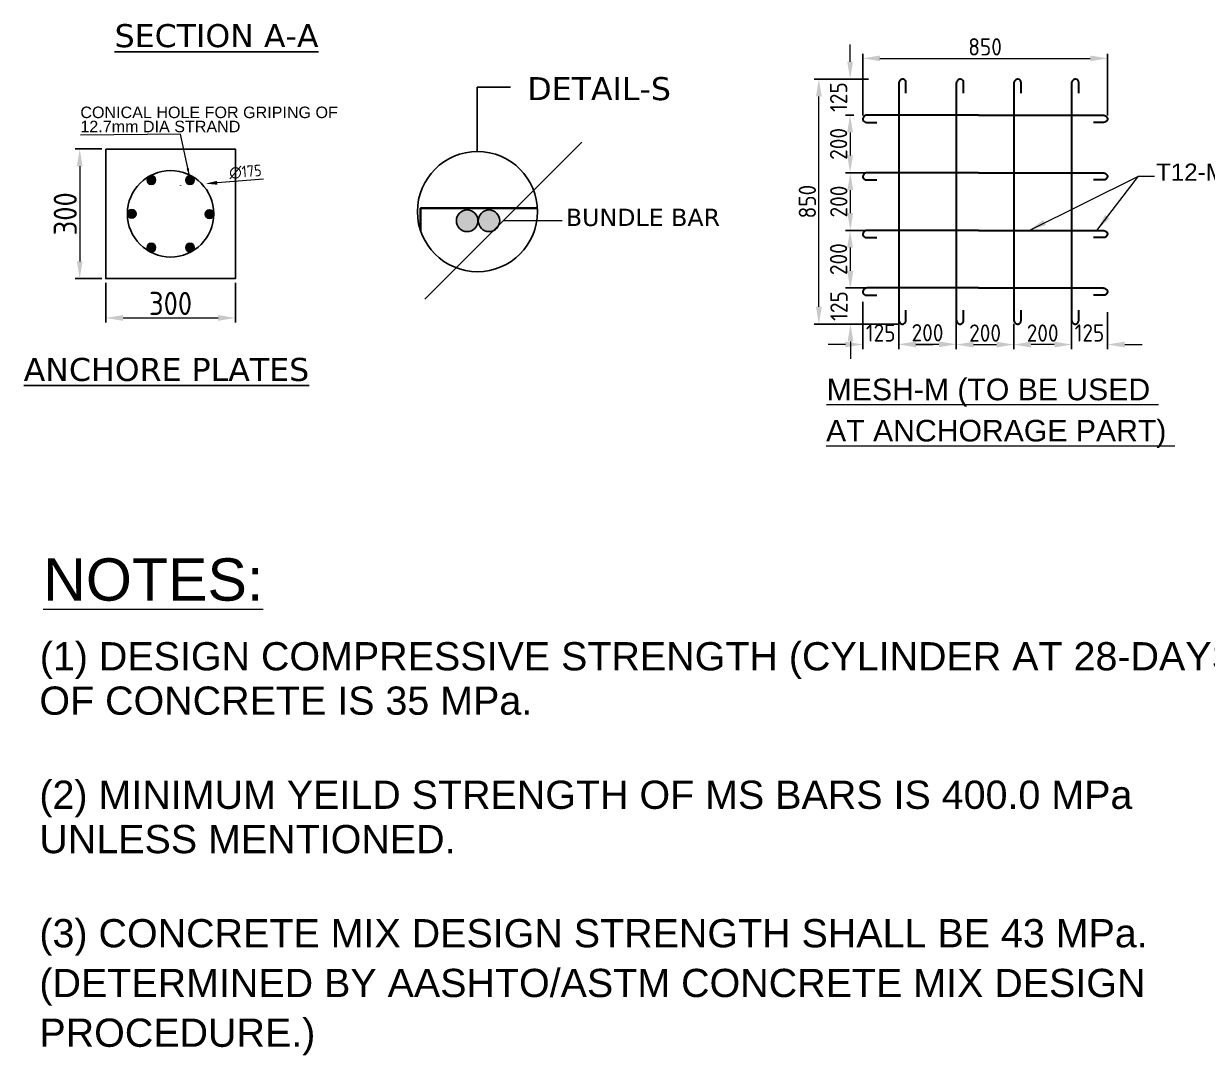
# Model space of a CAD drawing. Header units: millimetres. Extents: x 1231188 to 3899118, y -5478610 to -489530.
# Drawn here: x 2614072 to 2618182, y -3259636 to -3256055 of the extents above; entities that cross this region are included whole.
import ezdxf

# ---------------------------------------------------------------- set-up
doc = ezdxf.new("R2010")
doc.units = ezdxf.units.MM
doc.header["$LTSCALE"] = 25
doc.header["$MEASUREMENT"] = 0
doc.header["$PDMODE"] = 3
doc.layers.get('0').update_dxf_attribs({"lineweight": 13})
doc.layers.get('Defpoints').update_dxf_attribs({"color": 230, "lineweight": 9})
doc.layers.add('CS_Drawing', color=7, linetype='Continuous')
for name, color, linetype, lineweight in [('DIM', 8, 'Continuous', 13), ('Rein', 1, 'Continuous', 30), ('text', 7, 'Continuous', 18), ('TITLE', 6, 'Continuous', 9)]:
    doc.layers.add(name, color=color, linetype=linetype, lineweight=lineweight)
doc.styles.add('ARIAL', font='arial.ttf', dxfattribs={"height": 400})
doc.styles.add('Dim_60', font='isocp3.shx')
doc.styles.add('swis lt cn bt', font='verdana.ttf')
doc.dimstyles.new('Dim_120', dxfattribs={"dimtxt": 240, "dimasz": 60, "dimexe": 100, "dimexo": 150, "dimgap": 50, "dimtad": 1, "dimdec": 0, "dimzin": 4, "dimdsep": 46, "dimtxsty": 'Dim_60', "dimblk": 'DOT', "dimcen": 0.09, "dimclrd": 5, "dimclre": 5, "dimclrt": 2, "dimazin": 0, "dimtfac": 1, "dimtdec": 0, "dimtofl": 0, "dimtmove": 1, "dimatfit": 3, "dimfxl": 1, "dimtolj": 1, "dimtzin": 0, "dimlwd": -1, "dimarcsym": 0})
doc.dimstyles.new('meter', dxfattribs={"dimtxt": 150, "dimasz": 5, "dimexe": 3, "dimexo": 4, "dimgap": 1, "dimtad": 1, "dimdec": 0, "dimzin": 0, "dimdsep": 46, "dimtxsty": 'swis lt cn bt', "dimblk": 'OBLIQUE', "dimcen": 3, "dimdle": 3, "dimclrd": 8, "dimclre": 8, "dimclrt": 7, "dimadec": 0, "dimazin": 0, "dimtfac": 1, "dimtdec": 0, "dimtofl": 0, "dimtmove": 1, "dimatfit": 2, "dimldrblk": 'OBLIQUE', "dimfxl": 1, "dimtolj": 1, "dimtzin": 0, "dimlwd": 9, "dimlwe": 9, "dimarcsym": 0})

# ---------------------------------------------------------------- blocks, each defined once
blk = doc.blocks.new('*D539')
at = {"layer": 'Defpoints', "color": 0, "lineweight": -2, "ltscale": 100, "transparency": 16777216}
for p in [(2616832.9, -3256247), (2617019.8, -3256247), (2617019.8, -3257097.4)]:
    blk.add_point(p, dxfattribs=at)
at = {"layer": 'DIM', "color": 5, "lineweight": -2, "ltscale": 100, "transparency": 16777216}
for p, q in [((2617005.8, -3256247), (2616816.9, -3256247)), ((2617005.8, -3257097.4), (2616816.9, -3257097.4))]:
    blk.add_line(p, q, dxfattribs=at)
at = {"layer": 'DIM', "color": 5, "ltscale": 100, "transparency": 16777216}
blk.add_line((2616832.9, -3257037.4), (2616832.9, -3256307), dxfattribs=at)
at = {"layer": 'DIM', "color": 5, "lineweight": -2, "ltscale": 100, "transparency": 16777216}
for points in [[(2616822.9, -3256307), (2616842.9, -3256307), (2616832.9, -3256247)], [(2616822.9, -3257037.4), (2616842.9, -3257037.4), (2616832.9, -3257097.4)]]:
    blk.add_solid(points, dxfattribs=at)
at = {"layer": 'DIM', "color": 2, "ltscale": 100, "transparency": 16777216, "insert": (2616792.9, -3256672.2), "char_height": 60, "attachment_point": 5, "rotation": 90, "style": 'Dim_60'}
blk.add_mtext('\\A1;850', dxfattribs=at)
blk = doc.blocks.new('*D540')
at = {"layer": 'Defpoints', "color": 0, "lineweight": -2, "ltscale": 100, "transparency": 16777216}
for p in [(2616985.1, -3257006.2), (2617110.2, -3257081.9), (2617110.2, -3257168.1)]:
    blk.add_point(p, dxfattribs=at)
at = {"layer": 'DIM', "color": 5, "lineweight": -2, "ltscale": 100, "transparency": 16777216}
for p, q in [((2616985.1, -3257020.2), (2616985.1, -3257184.1)), ((2617110.2, -3257095.9), (2617110.2, -3257184.1))]:
    blk.add_line(p, q, dxfattribs=at)
at = {"layer": 'DIM', "color": 5, "ltscale": 100, "transparency": 16777216}
for p, q in [((2616925.1, -3257168.1), (2616865.1, -3257168.1)), ((2617170.2, -3257168.1), (2617230.2, -3257168.1))]:
    blk.add_line(p, q, dxfattribs=at)
at = {"layer": 'DIM', "color": 5, "lineweight": -2, "ltscale": 100, "transparency": 16777216}
for points in [[(2616925.1, -3257158.1), (2616925.1, -3257178.1), (2616985.1, -3257168.1)], [(2617170.2, -3257158.1), (2617170.2, -3257178.1), (2617110.2, -3257168.1)]]:
    blk.add_solid(points, dxfattribs=at)
at = {"layer": 'DIM', "color": 2, "ltscale": 100, "transparency": 16777216, "insert": (2617047.7, -3257128.1), "char_height": 60, "attachment_point": 5, "style": 'Dim_60'}
blk.add_mtext('\\A1;125', dxfattribs=at)
blk = doc.blocks.new('*D541')
at = {"layer": 'Defpoints', "color": 0, "lineweight": -2, "ltscale": 100, "transparency": 16777216}
for p in [(2617110.2, -3257067.9), (2617310.1, -3257067.9), (2617310.1, -3257167.4)]:
    blk.add_point(p, dxfattribs=at)
at = {"layer": 'DIM', "color": 5, "lineweight": -2, "ltscale": 100, "transparency": 16777216}
for p, q in [((2617110.2, -3257081.9), (2617110.2, -3257183.4)), ((2617310.1, -3257081.9), (2617310.1, -3257183.4))]:
    blk.add_line(p, q, dxfattribs=at)
at = {"layer": 'DIM', "color": 5, "ltscale": 100, "transparency": 16777216}
blk.add_line((2617170.2, -3257167.4), (2617250.1, -3257167.4), dxfattribs=at)
at = {"layer": 'DIM', "color": 5, "lineweight": -2, "ltscale": 100, "transparency": 16777216}
for points in [[(2617170.2, -3257157.4), (2617170.2, -3257177.4), (2617110.2, -3257167.4)], [(2617250.1, -3257157.4), (2617250.1, -3257177.4), (2617310.1, -3257167.4)]]:
    blk.add_solid(points, dxfattribs=at)
at = {"layer": 'DIM', "color": 2, "ltscale": 100, "transparency": 16777216, "insert": (2617210.2, -3257127.4), "char_height": 60, "attachment_point": 5, "style": 'Dim_60'}
blk.add_mtext('\\A1;200', dxfattribs=at)
blk = doc.blocks.new('*D542')
at = {"layer": 'Defpoints', "color": 0, "lineweight": -2, "ltscale": 100, "transparency": 16777216}
for p in [(2617310.1, -3257067.9), (2617510.1, -3257082.4), (2617510.1, -3257168.5)]:
    blk.add_point(p, dxfattribs=at)
at = {"layer": 'DIM', "color": 5, "lineweight": -2, "ltscale": 100, "transparency": 16777216}
for p, q in [((2617310.1, -3257081.9), (2617310.1, -3257184.5)), ((2617510.1, -3257096.4), (2617510.1, -3257184.5))]:
    blk.add_line(p, q, dxfattribs=at)
at = {"layer": 'DIM', "color": 5, "ltscale": 100, "transparency": 16777216}
blk.add_line((2617370.1, -3257168.5), (2617450.1, -3257168.5), dxfattribs=at)
at = {"layer": 'DIM', "color": 5, "lineweight": -2, "ltscale": 100, "transparency": 16777216}
for points in [[(2617370.1, -3257158.5), (2617370.1, -3257178.5), (2617310.1, -3257168.5)], [(2617450.1, -3257158.5), (2617450.1, -3257178.5), (2617510.1, -3257168.5)]]:
    blk.add_solid(points, dxfattribs=at)
at = {"layer": 'DIM', "color": 2, "ltscale": 100, "transparency": 16777216, "insert": (2617410.1, -3257128.5), "char_height": 60, "attachment_point": 5, "style": 'Dim_60'}
blk.add_mtext('\\A1;200', dxfattribs=at)
blk = doc.blocks.new('*D543')
at = {"layer": 'Defpoints', "color": 0, "lineweight": -2, "ltscale": 100, "transparency": 16777216}
for p in [(2617510.1, -3257082.4), (2617710.1, -3257081.9), (2617510.1, -3257168.5)]:
    blk.add_point(p, dxfattribs=at)
at = {"layer": 'DIM', "color": 5, "lineweight": -2, "ltscale": 100, "transparency": 16777216}
for p, q in [((2617510.1, -3257096.4), (2617510.1, -3257184.5)), ((2617710.1, -3257095.9), (2617710.1, -3257184.5))]:
    blk.add_line(p, q, dxfattribs=at)
at = {"layer": 'DIM', "color": 5, "ltscale": 100, "transparency": 16777216}
blk.add_line((2617650.1, -3257168.5), (2617570.1, -3257168.5), dxfattribs=at)
at = {"layer": 'DIM', "color": 5, "lineweight": -2, "ltscale": 100, "transparency": 16777216}
for points in [[(2617570.1, -3257158.5), (2617570.1, -3257178.5), (2617510.1, -3257168.5)], [(2617650.1, -3257158.5), (2617650.1, -3257178.5), (2617710.1, -3257168.5)]]:
    blk.add_solid(points, dxfattribs=at)
at = {"layer": 'DIM', "color": 2, "ltscale": 100, "transparency": 16777216, "insert": (2617610.1, -3257128.5), "char_height": 60, "attachment_point": 5, "style": 'Dim_60'}
blk.add_mtext('\\A1;200', dxfattribs=at)
blk = doc.blocks.new('*D544')
at = {"layer": 'Defpoints', "color": 0, "lineweight": -2, "ltscale": 100, "transparency": 16777216}
for p in [(2616941.4, -3256247), (2616966.8, -3256247), (2616967.8, -3256372)]:
    blk.add_point(p, dxfattribs=at)
at = {"layer": 'DIM', "color": 5, "ltscale": 100, "transparency": 16777216}
for p, q in [((2616941.4, -3256187), (2616941.4, -3256127)), ((2616941.4, -3256432), (2616941.4, -3256492))]:
    blk.add_line(p, q, dxfattribs=at)
at = {"layer": 'DIM', "color": 5, "lineweight": -2, "ltscale": 100, "transparency": 16777216}
for p, q in [((2616952.8, -3256247), (2616925.4, -3256247)), ((2616953.8, -3256372), (2616925.4, -3256372))]:
    blk.add_line(p, q, dxfattribs=at)
for points in [[(2616931.4, -3256187), (2616951.4, -3256187), (2616941.4, -3256247)], [(2616931.4, -3256432), (2616951.4, -3256432), (2616941.4, -3256372)]]:
    blk.add_solid(points, dxfattribs=at)
at = {"layer": 'DIM', "color": 2, "ltscale": 100, "transparency": 16777216, "insert": (2616901.4, -3256309.5), "char_height": 60, "attachment_point": 5, "rotation": 90, "style": 'Dim_60'}
blk.add_mtext('\\A1;125', dxfattribs=at)
blk = doc.blocks.new('*D545')
at = {"layer": 'Defpoints', "color": 0, "lineweight": -2, "ltscale": 100, "transparency": 16777216}
for p in [(2617835.1, -3256175), (2616985.1, -3256387), (2617835.1, -3256387)]:
    blk.add_point(p, dxfattribs=at)
at = {"layer": 'DIM', "color": 5, "lineweight": -2, "ltscale": 100, "transparency": 16777216}
for p, q in [((2616985.1, -3256373), (2616985.1, -3256159)), ((2617835.1, -3256373), (2617835.1, -3256159))]:
    blk.add_line(p, q, dxfattribs=at)
at = {"layer": 'DIM', "color": 5, "ltscale": 100, "transparency": 16777216}
blk.add_line((2617045.1, -3256175), (2617775.1, -3256175), dxfattribs=at)
at = {"layer": 'DIM', "color": 5, "lineweight": -2, "ltscale": 100, "transparency": 16777216}
for points in [[(2617045.1, -3256165), (2617045.1, -3256185), (2616985.1, -3256175)], [(2617775.1, -3256165), (2617775.1, -3256185), (2617835.1, -3256175)]]:
    blk.add_solid(points, dxfattribs=at)
at = {"layer": 'DIM', "color": 2, "ltscale": 100, "transparency": 16777216, "insert": (2617410.1, -3256135), "char_height": 60, "attachment_point": 5, "style": 'Dim_60'}
blk.add_mtext('\\A1;850', dxfattribs=at)
blk = doc.blocks.new('*D546')
at = {"layer": 'Defpoints', "color": 0, "lineweight": -2, "ltscale": 100, "transparency": 16777216}
for p in [(2617710.1, -3257042.3), (2617835.1, -3257041.6), (2617710.1, -3257168.2)]:
    blk.add_point(p, dxfattribs=at)
at = {"layer": 'DIM', "color": 5, "lineweight": -2, "ltscale": 100, "transparency": 16777216}
for p, q in [((2617710.1, -3257056.3), (2617710.1, -3257184.2)), ((2617835.1, -3257055.6), (2617835.1, -3257184.2))]:
    blk.add_line(p, q, dxfattribs=at)
at = {"layer": 'DIM', "color": 5, "ltscale": 100, "transparency": 16777216}
for p, q in [((2617650.1, -3257168.2), (2617590.1, -3257168.2)), ((2617895.1, -3257168.2), (2617955.1, -3257168.2))]:
    blk.add_line(p, q, dxfattribs=at)
at = {"layer": 'DIM', "color": 5, "lineweight": -2, "ltscale": 100, "transparency": 16777216}
for points in [[(2617650.1, -3257158.2), (2617650.1, -3257178.2), (2617710.1, -3257168.2)], [(2617895.1, -3257158.2), (2617895.1, -3257178.2), (2617835.1, -3257168.2)]]:
    blk.add_solid(points, dxfattribs=at)
at = {"layer": 'DIM', "color": 2, "ltscale": 100, "transparency": 16777216, "insert": (2617772.6, -3257128.1), "char_height": 60, "attachment_point": 5, "style": 'Dim_60'}
blk.add_mtext('\\A1;125', dxfattribs=at)
blk = doc.blocks.new('*D547')
at = {"layer": 'Defpoints', "color": 0, "lineweight": -2, "ltscale": 100, "transparency": 16777216}
for p in [(2616967.8, -3256372), (2616941.4, -3256572), (2616977.3, -3256572)]:
    blk.add_point(p, dxfattribs=at)
at = {"layer": 'DIM', "color": 5, "lineweight": -2, "ltscale": 100, "transparency": 16777216}
for p, q in [((2616953.8, -3256372), (2616925.4, -3256372)), ((2616963.3, -3256572), (2616925.4, -3256572))]:
    blk.add_line(p, q, dxfattribs=at)
at = {"layer": 'DIM', "color": 5, "ltscale": 100, "transparency": 16777216}
blk.add_line((2616941.4, -3256432), (2616941.4, -3256512), dxfattribs=at)
at = {"layer": 'DIM', "color": 5, "lineweight": -2, "ltscale": 100, "transparency": 16777216}
for points in [[(2616931.4, -3256432), (2616951.4, -3256432), (2616941.4, -3256372)], [(2616931.4, -3256512), (2616951.4, -3256512), (2616941.4, -3256572)]]:
    blk.add_solid(points, dxfattribs=at)
at = {"layer": 'DIM', "color": 2, "ltscale": 100, "transparency": 16777216, "insert": (2616901.4, -3256472), "char_height": 60, "attachment_point": 5, "rotation": 90, "style": 'Dim_60'}
blk.add_mtext('\\A1;200', dxfattribs=at)
blk = doc.blocks.new('*D548')
at = {"layer": 'Defpoints', "color": 0, "lineweight": -2, "ltscale": 100, "transparency": 16777216}
for p in [(2617066.6, -3256572), (2616942.1, -3256772), (2617066.6, -3256772)]:
    blk.add_point(p, dxfattribs=at)
at = {"layer": 'DIM', "color": 5, "lineweight": -2, "ltscale": 100, "transparency": 16777216}
for p, q in [((2617052.6, -3256572), (2616926.1, -3256572)), ((2617052.6, -3256772), (2616926.1, -3256772))]:
    blk.add_line(p, q, dxfattribs=at)
at = {"layer": 'DIM', "color": 5, "ltscale": 100, "transparency": 16777216}
blk.add_line((2616942.1, -3256632), (2616942.1, -3256712), dxfattribs=at)
at = {"layer": 'DIM', "color": 5, "lineweight": -2, "ltscale": 100, "transparency": 16777216}
for points in [[(2616932.1, -3256632), (2616952.1, -3256632), (2616942.1, -3256572)], [(2616932.1, -3256712), (2616952.1, -3256712), (2616942.1, -3256772)]]:
    blk.add_solid(points, dxfattribs=at)
at = {"layer": 'DIM', "color": 2, "ltscale": 100, "transparency": 16777216, "insert": (2616902.1, -3256672), "char_height": 60, "attachment_point": 5, "rotation": 90, "style": 'Dim_60'}
blk.add_mtext('\\A1;200', dxfattribs=at)
blk = doc.blocks.new('*D549')
at = {"layer": 'Defpoints', "color": 0, "lineweight": -2, "ltscale": 100, "transparency": 16777216}
for p in [(2617052.6, -3256772), (2616941.3, -3256972), (2617075.2, -3256972)]:
    blk.add_point(p, dxfattribs=at)
at = {"layer": 'DIM', "color": 5, "lineweight": -2, "ltscale": 100, "transparency": 16777216}
for p, q in [((2617038.6, -3256772), (2616925.3, -3256772)), ((2617061.2, -3256972), (2616925.3, -3256972))]:
    blk.add_line(p, q, dxfattribs=at)
at = {"layer": 'DIM', "color": 5, "ltscale": 100, "transparency": 16777216}
blk.add_line((2616941.3, -3256832), (2616941.3, -3256912), dxfattribs=at)
at = {"layer": 'DIM', "color": 5, "lineweight": -2, "ltscale": 100, "transparency": 16777216}
for points in [[(2616931.3, -3256832), (2616951.3, -3256832), (2616941.3, -3256772)], [(2616931.3, -3256912), (2616951.3, -3256912), (2616941.3, -3256972)]]:
    blk.add_solid(points, dxfattribs=at)
at = {"layer": 'DIM', "color": 2, "ltscale": 100, "transparency": 16777216, "insert": (2616901.3, -3256872), "char_height": 60, "attachment_point": 5, "rotation": 90, "style": 'Dim_60'}
blk.add_mtext('\\A1;200', dxfattribs=at)
blk = doc.blocks.new('*D550')
at = {"layer": 'Defpoints', "color": 0, "lineweight": -2, "ltscale": 100, "transparency": 16777216}
for p in [(2617075.2, -3256972), (2616942.8, -3257097.4), (2617125.2, -3257097.4)]:
    blk.add_point(p, dxfattribs=at)
at = {"layer": 'DIM', "color": 5, "ltscale": 100, "transparency": 16777216}
for p, q in [((2616942.8, -3256912), (2616942.8, -3256852)), ((2616942.8, -3257157.4), (2616942.8, -3257217.4))]:
    blk.add_line(p, q, dxfattribs=at)
at = {"layer": 'DIM', "color": 5, "lineweight": -2, "ltscale": 100, "transparency": 16777216}
for p, q in [((2617061.2, -3256972), (2616926.8, -3256972)), ((2617111.2, -3257097.4), (2616926.8, -3257097.4))]:
    blk.add_line(p, q, dxfattribs=at)
for points in [[(2616932.8, -3256912), (2616952.8, -3256912), (2616942.8, -3256972)], [(2616932.8, -3257157.4), (2616952.8, -3257157.4), (2616942.8, -3257097.4)]]:
    blk.add_solid(points, dxfattribs=at)
at = {"layer": 'DIM', "color": 2, "ltscale": 100, "transparency": 16777216, "insert": (2616902.8, -3257034.7), "char_height": 60, "attachment_point": 5, "rotation": 90, "style": 'Dim_60'}
blk.add_mtext('\\A1;125', dxfattribs=at)
blk = doc.blocks.new('*D763')
at = {"layer": 'Defpoints', "color": 0, "lineweight": -2, "ltscale": 100, "transparency": 16777216}
for p in [(2614356.6, -3256489.6), (2614266.1, -3256939.6), (2614356.6, -3256939.6)]:
    blk.add_point(p, dxfattribs=at)
at = {"layer": 'DIM', "color": 5, "lineweight": -2, "ltscale": 100, "transparency": 16777216}
for p, q in [((2614342.6, -3256489.6), (2614250.1, -3256489.6)), ((2614342.6, -3256939.6), (2614250.1, -3256939.6))]:
    blk.add_line(p, q, dxfattribs=at)
at = {"layer": 'DIM', "color": 5, "ltscale": 100, "transparency": 16777216}
blk.add_line((2614266.1, -3256549.6), (2614266.1, -3256879.6), dxfattribs=at)
at = {"layer": 'DIM', "color": 5, "lineweight": -2, "ltscale": 100, "transparency": 16777216}
for points in [[(2614256.1, -3256549.6), (2614276.1, -3256549.6), (2614266.1, -3256489.6)], [(2614256.1, -3256879.6), (2614276.1, -3256879.6), (2614266.1, -3256939.6)]]:
    blk.add_solid(points, dxfattribs=at)
at = {"layer": 'DIM', "color": 2, "ltscale": 100, "transparency": 16777216, "insert": (2614215.9, -3256714.6), "char_height": 60, "attachment_point": 5, "rotation": 90, "style": 'Dim_60'}
blk.add_mtext('\\A1;{\\H1.339x;300}', dxfattribs=at)
blk = doc.blocks.new('*D764')
at = {"layer": 'Defpoints', "color": 0, "lineweight": -2, "ltscale": 100, "transparency": 16777216}
for p in [(2614356.6, -3256939.6), (2614806.6, -3256939.6), (2614806.6, -3257076)]:
    blk.add_point(p, dxfattribs=at)
at = {"layer": 'DIM', "color": 5, "lineweight": -2, "ltscale": 100, "transparency": 16777216}
for p, q in [((2614356.6, -3256953.6), (2614356.6, -3257092)), ((2614806.6, -3256953.6), (2614806.6, -3257092))]:
    blk.add_line(p, q, dxfattribs=at)
at = {"layer": 'DIM', "color": 5, "ltscale": 100, "transparency": 16777216}
blk.add_line((2614416.6, -3257076), (2614746.6, -3257076), dxfattribs=at)
at = {"layer": 'DIM', "color": 5, "lineweight": -2, "ltscale": 100, "transparency": 16777216}
for points in [[(2614416.6, -3257066), (2614416.6, -3257086), (2614356.6, -3257076)], [(2614746.6, -3257066), (2614746.6, -3257086), (2614806.6, -3257076)]]:
    blk.add_solid(points, dxfattribs=at)
at = {"layer": 'DIM', "color": 2, "ltscale": 100, "transparency": 16777216, "insert": (2614581.6, -3257025.8), "char_height": 60, "attachment_point": 5, "style": 'Dim_60'}
blk.add_mtext('\\A1;{\\H1.339x;300}', dxfattribs=at)
blk = doc.blocks.new('_Oblique')
at = {"color": 0, "linetype": 'ByBlock', "lineweight": -2}
blk.add_line((-0.5, -0.5), (0.5, 0.5), dxfattribs=at)
blk = doc.blocks.new('*D778')
at = {"layer": 'Defpoints', "color": 0, "lineweight": -2, "ltscale": 100, "transparency": 16777216}
for p in [(2614529.1, -3256623.8), (2614703.5, -3256610)]:
    blk.add_point(p, dxfattribs=at)
at = {"layer": 'DIM', "color": 5, "ltscale": 100, "transparency": 16777216}
blk.add_line((2614904.6, -3256594), (2614743.4, -3256606.8), dxfattribs=at)
at = {"layer": 'DIM', "color": 5, "lineweight": -2, "ltscale": 100, "transparency": 16777216}
for p, q in [((2614616.2, -3256616.9), (2614616.4, -3256616.9)), ((2614616.3, -3256617), (2614616.3, -3256616.8))]:
    blk.add_line(p, q, dxfattribs=at)
blk.add_solid([(2614742.9, -3256600.2), (2614743.9, -3256613.5), (2614703.5, -3256610)], dxfattribs=at)
at = {"layer": 'DIM', "color": 2, "ltscale": 100, "transparency": 16777216, "insert": (2614841.5, -3256568.9), "char_height": 40, "attachment_point": 5, "rotation": 4.5378, "style": 'Dim_60'}
blk.add_mtext('\\A1;∅175', dxfattribs=at)

msp = doc.modelspace()

# ---------------------------------------------------------------- hatches: boundary and pattern name
at = {"lineweight": -2, "ltscale": 100}
for points in [[(2614508.21605, -3256583.82058, 0.0030360705), (2614506.63297, -3256584.7218, 0.2533486714), (2614499.8318, -3256597.28282, 1), (2614529.8318, -3256597.28282, 0.5552842848)], [(2614656.63298, -3256584.7218, 0.0000351665), (2614656.6147, -3256584.71125, 0.5770924119), (2614634.12475, -3256597.70743, 1), (2614664.12475, -3256597.70743, 0.2677795875)], [(2614431.63297, -3256714.62561, 1), (2614461.63297, -3256714.62561, 1)], [(2614701.63073, -3256715.44536, 0.9939461285), (2614731.62963, -3256715.62752, 0.0003036098), (2614731.63073, -3256715.44536, 1)], [(2614506.63297, -3256844.52942, 0.0030360705), (2614508.21605, -3256845.43064, 0.5552842848), (2614529.8318, -3256831.9684, 1), (2614499.8318, -3256831.9684, 0.2533486714)], [(2614656.6147, -3256844.53997, 0.0000351639), (2614656.63297, -3256844.52942, 0.2677796011), (2614664.12475, -3256831.54379, 1), (2614634.12475, -3256831.54379, 0.5770924289)]]:
    msp.add_hatch(color=256, dxfattribs=at).paths.add_polyline_path(points)
h = msp.add_hatch(color=256, dxfattribs=at)
edge = h.paths.add_edge_path()
edge.add_arc((2615611.51595, -3256738.77286), 37.5, 0, 360)
h = msp.add_hatch(color=256, dxfattribs=at)
edge = h.paths.add_edge_path()
edge.add_arc((2615687.46609, -3256738.77286), 37.5, 0, 360)

# ---------------------------------------------------------------- linework, layer by layer
at = {"color": 4, "lineweight": -2, "ltscale": 100}
for p, q in [((2615646.38891, -3256497.95938), (2615646.38891, -3256275.51679)), ((2615646.38891, -3256275.51679), (2615762.61891, -3256275.51679))]:
    msp.add_line(p, q, dxfattribs=at)
at = {"lineweight": -2, "ltscale": 100}
msp.add_lwpolyline([(2614356.63297, -3256489.62561), (2614806.63297, -3256489.62561), (2614806.63297, -3256939.62561), (2614356.63297, -3256939.62561)], close=True, dxfattribs=at)
at = {"lineweight": 35, "ltscale": 100}
msp.add_lwpolyline([(2615855.64241, -3256695.19976), (2615449.58959, -3256695.19976), (2615449.58959, -3256772.74292)], dxfattribs=at)
at = {"color": 4, "lineweight": -2, "ltscale": 100}
msp.add_circle((2615647.46242, -3256706.98474), 208.51329, dxfattribs=at)
at = {"lineweight": -2, "ltscale": 100}
for centre, radius in [((2614581.63297, -3256714.62561), 150), ((2614514.8318, -3256597.28282), 15), ((2614649.12475, -3256597.70743), 15), ((2614446.63297, -3256714.62561), 15), ((2614716.63073, -3256715.44536), 15), ((2615611.51595, -3256738.77286), 37.5), ((2615687.46609, -3256738.77286), 37.5), ((2614514.8318, -3256831.9684), 15), ((2614649.12475, -3256831.54379), 15)]:
    msp.add_circle(centre, radius, dxfattribs=at)
at = {"layer": 'Rein', "color": 1, "linetype": 'ByBlock', "ltscale": 100}
for points in [[(2617135.32223, -3256295.82556), (2617135.32223, -3256260.4337, 0.3862935079), (2617125.21759, -3256247.04823, 0.4142135624), (2617110.21759, -3256262.04823), (2617110.21759, -3256492.04823), (2617110.21759, -3257082.4498, 0.4142135624), (2617125.21759, -3257097.4498, 0.3862935079), (2617135.32223, -3257084.06433), (2617135.32223, -3257048.67246)], [(2617335.23487, -3256295.82556), (2617335.23487, -3256260.4337, 0.3862935079), (2617325.13022, -3256247.04823, 0.4142135624), (2617310.13022, -3256262.04823), (2617310.13022, -3256492.04823), (2617310.13022, -3257082.4498, 0.4142135624), (2617325.13022, -3257097.4498, 0.3862935079), (2617335.23487, -3257084.06433), (2617335.23487, -3257048.67246)], [(2617535.23487, -3256295.82556), (2617535.23487, -3256260.4337, 0.3862935079), (2617525.13022, -3256247.04823, 0.4142135624), (2617510.13022, -3256262.04823), (2617510.13022, -3256492.04823), (2617510.13022, -3257082.4498, 0.4142135624), (2617525.13022, -3257097.4498, 0.3862935079), (2617535.23487, -3257084.06433), (2617535.23487, -3257048.67246)], [(2617735.23487, -3256295.82556), (2617735.23487, -3256260.4337, 0.3862935079), (2617725.13022, -3256247.04823, 0.4142135624), (2617710.13022, -3256262.04823), (2617710.13022, -3256492.04823), (2617710.13022, -3257082.4498, 0.4142135624), (2617725.13022, -3257097.4498, 0.3862935079), (2617735.23487, -3257084.06433), (2617735.23487, -3257048.67246)], [(2617387.78433, -3256372.04823), (2617000.13875, -3256372.04823, 0.4142135624), (2616985.13875, -3256387.04823, 0.3862935079), (2616998.52422, -3256397.15287), (2617033.91609, -3256397.15287)], [(2617387.78433, -3256372.04823), (2617820.13875, -3256372.04823, -0.4142135624), (2617835.13875, -3256387.04823, -0.3862935079), (2617821.75328, -3256397.15287), (2617786.36142, -3256397.15287)], [(2617387.78433, -3256572.04823), (2617000.13875, -3256572.04823, 0.4142135624), (2616985.13875, -3256587.04823, 0.3862935079), (2616998.52422, -3256597.15287), (2617033.91609, -3256597.15287)], [(2617387.78433, -3256572.04823), (2617820.13875, -3256572.04823, -0.4142135624), (2617835.13875, -3256587.04823, -0.3862935079), (2617821.75328, -3256597.15287), (2617786.36142, -3256597.15287)], [(2617387.78433, -3256772.04823), (2617000.13875, -3256772.04823, 0.4142135624), (2616985.13875, -3256787.04823, 0.3862935079), (2616998.52422, -3256797.15287), (2617033.91609, -3256797.15287)], [(2617387.78433, -3256772.04823), (2617820.13875, -3256772.04823, -0.4142135624), (2617835.13875, -3256787.04823, -0.3862935079), (2617821.75328, -3256797.15287), (2617786.36142, -3256797.15287)], [(2617387.78433, -3256972.04823), (2617000.13875, -3256972.04823, 0.4142135624), (2616985.13875, -3256987.04823, 0.3862935079), (2616998.52422, -3256997.15287), (2617033.91609, -3256997.15287)], [(2617387.78433, -3256972.04823), (2617820.13875, -3256972.04823, -0.4142135624), (2617835.13875, -3256987.04823, -0.3862935079), (2617821.75328, -3256997.15287), (2617786.36142, -3256997.15287)]]:
    msp.add_lwpolyline(points, format="xyb", dxfattribs=at)

# ---------------------------------------------------------------- texts
at = {"lineweight": -2, "ltscale": 100, "style": 'swis lt cn bt'}
for s, insert, char_height, width, attachment_point in [('{\\LSECTION A-A}', (2614741.52562, -3256056.07068), 80, 1347.2720752, 2), ('DETAIL-S', (2616070.01994, -3256239.9819), 80, 1192.5192519, 2), ('BUNDLE BAR', (2615954.28962, -3256696.80395), 60, 1234.2138896, 1), ('{\\LANCHORE PLATES}', (2614567.32073, -3257214.72625), 80, 1347.2720752, 2)]:
    msp.add_mtext(s, dxfattribs=dict(at, insert=insert, char_height=char_height, width=width, attachment_point=attachment_point))
at = {"layer": 'text', "color": 6, "linetype": 'ByBlock', "ltscale": 100, "style": 'ARIAL'}
for s, height, p in [('CONICAL HOLE FOR GRIPING OF ', 40, (2614268.41884, -3256382.44611)), ('12.7mm DIA STRAND', 40, (2614268.41884, -3256431.49721)), ('%%UMESH-M (TO BE USED ', 75, (2616860.01402, -3257361.7422)), ('%%UAT ANCHORAGE PART) ', 75, (2616858.01402, -3257504.7422))]:
    msp.add_text(s, height=height, dxfattribs=at).set_placement(p)
at = {"layer": 'text', "linetype": 'ByBlock', "ltscale": 100, "style": 'ARIAL'}
msp.add_text('T12-MESH', height=60, dxfattribs=at).set_placement((2618003.79647, -3256600.03861))
at = {"layer": 'text', "linetype": 'Continuous', "style": 'ARIAL'}
for s, p in [('(1) DESIGN COMPRESSIVE STRENGTH (CYLINDER AT 28-DAYS) ', (2614127.42395, -3258299.39408)), ('OF CONCRETE IS 35 MPa.', (2614126.08418, -3258453.39408)), ('(2) MINIMUM YEILD STRENGTH OF MS BARS IS 400.0 MPa   ', (2614126.08418, -3258780.06075)), ('UNLESS MENTIONED.', (2614126.08418, -3258934.06075)), ('(3) CONCRETE MIX DESIGN STRENGTH SHALL BE 43 MPa.   ', (2614126.08418, -3259260.72742)), ('(DETERMINED BY AASHTO/ASTM CONCRETE MIX DESIGN   ', (2614126.08418, -3259433.39408)), ('PROCEDURE.)', (2614126.08418, -3259606.06075))]:
    msp.add_text(s, height=98, dxfattribs=at).set_placement(p)
at = {"layer": 'TITLE', "ltscale": 20, "style": 'ARIAL'}
msp.add_text('%%UNOTES:', height=147, dxfattribs=at).set_placement((2614139.38814, -3258057.46126))

# ---------------------------------------------------------------- dimensions: what is measured, and where the dimension line sits
at = {"layer": 'DIM', "ltscale": 100}
for base, p1, p2, picture, middle in [((2617835.13875, -3256175.03421), (2616985.13875, -3256387.04823), (2617835.13875, -3256387.04823), '*D545', (2617410.13875, -3256135.03421)), ((2617110.21759, -3257168.14582), (2616985.13875, -3257006.16683), (2617110.21759, -3257081.94694), '*D540', (2617047.67817, -3257128.13991)), ((2617710.13022, -3257168.15248), (2617835.13875, -3257041.60035), (2617710.13022, -3257042.26742), '*D546', (2617772.63449, -3257128.14658)), ((2617310.13022, -3257167.40449), (2617110.21759, -3257067.94694), (2617310.13022, -3257067.94694), '*D541', (2617210.17391, -3257127.39858)), ((2617510.13022, -3257168.54155), (2617310.13022, -3257067.94694), (2617510.13022, -3257082.4498), '*D542', (2617410.13022, -3257128.53565))]:
    dim = msp.add_linear_dim(base=base, p1=p1, p2=p2, dimstyle='Dim_120', override={"dimtxt": 60, "dimasz": 60, "dimexe": 16, "dimexo": 14, "dimgap": 10, "dimsah": 1}, dxfattribs=at)
    dim.commit()
    dim.dimension.update_dxf_attribs({"geometry": picture, "text_midpoint": middle})
for base, p1, p2, angle, override, picture, middle in [((2616941.42003, -3256247.04823), (2616967.78015, -3256372.04823), (2616966.7922, -3256247.04823), 90, {"dimtxt": 60, "dimexe": 16, "dimexo": 14, "dimgap": 10, "dimsah": 1}, '*D544', (2616901.41413, -3256309.54823)), ((2616832.93602, -3256247.04823), (2617019.78679, -3257097.4498), (2617019.78679, -3256247.04823), 90, {"dimtxt": 60, "dimasz": 60, "dimexe": 16, "dimexo": 14, "dimgap": 10, "dimsah": 1}, '*D539', (2616792.93602, -3256672.24901)), ((2616941.42003, -3256572.04823), (2616967.78015, -3256372.04823), (2616977.33536, -3256572.04823), 90, {"dimtxt": 60, "dimexe": 16, "dimexo": 14, "dimgap": 10, "dimsah": 1}, '*D547', (2616901.41413, -3256472.04823)), ((2616942.07939, -3256772.04823), (2617066.60482, -3256572.04823), (2617066.60482, -3256772.04823), 90, {"dimtxt": 60, "dimasz": 60, "dimexe": 16, "dimexo": 14, "dimgap": 10, "dimsah": 1}, '*D548', (2616902.07348, -3256672.04823)), ((2616941.31068, -3256972.04823), (2617052.60482, -3256772.04823), (2617075.21759, -3256972.04823), 90, {"dimtxt": 60, "dimexe": 16, "dimexo": 14, "dimgap": 10, "dimsah": 1}, '*D549', (2616901.30478, -3256872.04823)), ((2616942.81672, -3257097.4498), (2617075.21759, -3256972.04823), (2617125.21759, -3257097.4498), 90, {"dimtxt": 60, "dimexe": 16, "dimexo": 14, "dimgap": 10, "dimsah": 1}, '*D550', (2616902.81082, -3257034.74901)), ((2617510.13022, -3257168.54155), (2617710.13022, -3257081.94694), (2617510.13022, -3257082.4498), 180, {"dimtxt": 60, "dimasz": 60, "dimexe": 16, "dimexo": 14, "dimgap": 10, "dimsah": 1}, '*D543', (2617610.13022, -3257128.53565))]:
    dim = msp.add_linear_dim(base=base, p1=p1, p2=p2, angle=angle, dimstyle='Dim_120', override=override, dxfattribs=at)
    dim.commit()
    dim.dimension.update_dxf_attribs({"geometry": picture, "text_midpoint": middle})
dim = msp.add_linear_dim(base=(2614266.09046, -3256939.62561), p1=(2614356.63297, -3256489.62561), p2=(2614356.63297, -3256939.62561), angle=90, text='{\\H1.339x;300}', dimstyle='Dim_120', override={"dimtxt": 60, "dimexe": 16, "dimexo": 14, "dimgap": 10, "dimsah": 1}, dxfattribs=at)
dim.commit()
dim.dimension.update_dxf_attribs({"geometry": '*D763', "text_midpoint": (2614215.92046, -3256714.62561)})
dim = msp.add_diameter_dim_2p(p1=(2614529.08286, -3256623.83641), p2=(2614703.5343, -3256609.99096), dimstyle='Dim_120', override={"dimtxt": 40, "dimasz": 40, "dimexe": 16, "dimexo": 14, "dimgap": 10, "dimsah": 1}, dxfattribs=at)
dim.commit()
dim.dimension.update_dxf_attribs({"geometry": '*D778', "text_midpoint": (2614841.54777, -3256568.9431)})
dim = msp.add_linear_dim(base=(2614806.63297, -3257075.96525), p1=(2614356.63297, -3256939.62561), p2=(2614806.63297, -3256939.62561), text='{\\H1.339x;300}', dimstyle='Dim_120', override={"dimtxt": 60, "dimexe": 16, "dimexo": 14, "dimgap": 10, "dimsah": 1}, dxfattribs=at)
dim.commit()
dim.dimension.update_dxf_attribs({"geometry": '*D764', "text_midpoint": (2614581.63297, -3257025.79525)})

# ---------------------------------------------------------------- leaders
at = {"layer": 'CS_Drawing', "lineweight": -2, "ltscale": 100}
msp.add_leader([(2615737.14571, -3256738.02601), (2615941.8142, -3256738.02601)], dimstyle='meter', override={"dimtxt": 300, "dimasz": 545, "dimgap": 1, "dimtad": 0, "dimpost": '', "dimclre": 5, "dimfxl": 25, "dimfxlon": 1}, dxfattribs=at)
at = {"layer": 'DIM', "ltscale": 100}
for points, override in [([(2614646.88253, -3256582.87596), (2614615.92404, -3256438.39171), (2614268.71463, -3256441.15103)], {"dimtxt": 26, "dimasz": 26, "dimexe": 16, "dimexo": 14, "dimgap": 10}), ([(2617562.73506, -3256772.04823), (2617942.77457, -3256583.50119)], {"dimtxt": 30, "dimasz": 60, "dimexe": 16, "dimexo": 14, "dimgap": 10}), ([(2617797.98418, -3256772.04823), (2617942.77457, -3256583.50119), (2617998.74362, -3256583.50119)], {"dimtxt": 30, "dimasz": 60, "dimexe": 16, "dimexo": 14, "dimgap": 10})]:
    msp.add_leader(points, dimstyle='Dim_120', override=override, dxfattribs=at)

doc.saveas('drawing.dxf')
